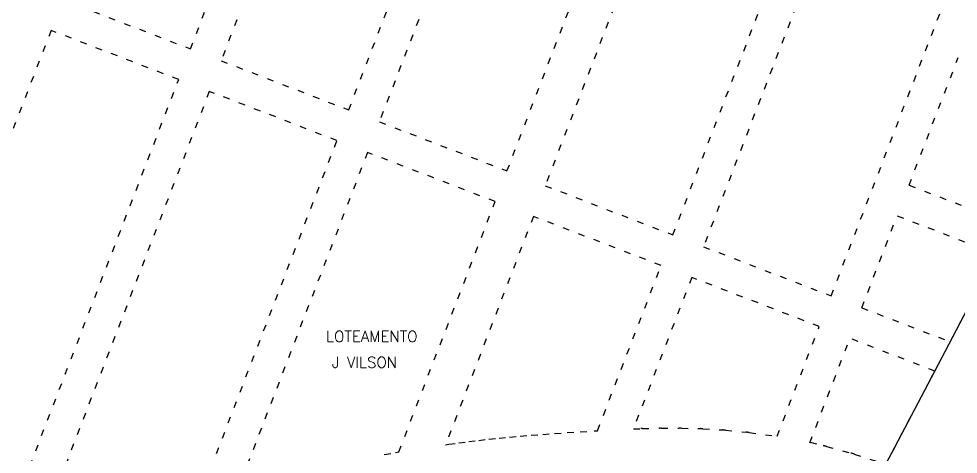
# Model space of a CAD drawing. Extents: x 714896 to 749292, y 8417558 to 8447149.
# Drawn here: x 743112.4 to 743455.8, y 8426430.8 to 8426589.8 of the extents above; entities that cross this region are included whole.
import ezdxf

# ---------------------------------------------------------------- set-up
doc = ezdxf.new("R2010")
doc.units = 0
doc.header["$MEASUREMENT"] = 0
doc.linetypes.add('ACAD_ISO03W100', pattern=[30, 12, -18])
for name, color, linetype in [('LOTE', 7, 'CONTINUOUS'), ('QUADRA', 6, 'CONTINUOUS'), ('TEXTO', 7, 'CONTINUOUS')]:
    doc.layers.add(name, color=color, linetype=linetype)
doc.styles.add('ROMANS', font='ROMANS.SHX', dxfattribs={"height": 1.5})

msp = doc.modelspace()

# ---------------------------------------------------------------- linework, layer by layer
at = {"layer": 'LOTE', "color": 192, "linetype": 'ACAD_ISO03W100', "ltscale": 0.2}
for points in [[(743232.65, 8426728.11), (743185.99, 8426746.08), (743159.42, 8426677.09), (743159.42, 8426677.09), (743144.15, 8426637.45), (743128.48, 8426596.78), (743175.13, 8426578.81)], [(743290.51, 8426705.82), (743243.85, 8426723.8), (743186.33, 8426574.49), (743232.99, 8426556.52)], [(743348.36, 8426683.54), (743301.7, 8426701.51), (743244.19, 8426552.2), (743290.85, 8426534.23)], [(743409.02, 8426660.17), (743362.36, 8426678.14), (743304.84, 8426528.84), (743351.5, 8426510.86)], [(743466.87, 8426637.88), (743420.22, 8426655.86), (743362.7, 8426506.55), (743409.36, 8426488.58)], [(743170.82, 8426567.61), (743124.16, 8426585.58), (743055.16, 8426406.46), (743062.63, 8426404.98), (743070.06, 8426403.57), (743077.22, 8426402.3), (743084.09, 8426401.16), (743090.69, 8426400.16), (743097.02, 8426399.31), (743103.07, 8426398.6), (743105.62, 8426398.36)], [(743228.68, 8426545.32), (743182.02, 8426563.29), (743118.13, 8426397.46), (743119.61, 8426397.39), (743124.58, 8426397.28), (743129.29, 8426397.33), (743133.74, 8426397.52), (743137.93, 8426397.85), (743141.9, 8426398.32), (743145.7, 8426398.93), (743149.43, 8426399.69), (743153.12, 8426400.58), (743156.79, 8426401.61), (743160.48, 8426402.75), (743164.18, 8426404.02), (743167.92, 8426405.39), (743171.72, 8426406.86), (743175.59, 8426408.42), (743176, 8426408.59)]]:
    msp.add_lwpolyline(points, close=True, dxfattribs=at)
for points in [[(743437.83, 8426529.05), (743455.81, 8426575.7)], [(743245.98, 8426430.62), (743250.14, 8426431.38), (743251.3, 8426431.58), (743286.53, 8426523.03), (743239.87, 8426541.01), (743191.3, 8426414.92)], [(743437.85, 8426529.04), (743475.29, 8426514.61)], [(743420.56, 8426484.26), (743433.51, 8426517.85)], [(743433.53, 8426517.84), (743469.69, 8426503.91)], [(743452.87, 8426471.81), (743469.72, 8426503.9)], [(743420.56, 8426484.26), (743452.86, 8426471.82)], [(743401.55, 8426434.94), (743416.25, 8426473.07)], [(743447.26, 8426461.12), (743416.25, 8426473.07)], [(743429.38, 8426427.06), (743431.48, 8426431.07), (743447.26, 8426461.12)]]:
    msp.add_lwpolyline(points, dxfattribs=at)
for points in [[(743347.19, 8426499.67), (743300.53, 8426517.64), (743268.4, 8426434.23), (743269.58, 8426434.4), (743273.24, 8426434.89), (743276.89, 8426435.36), (743280.54, 8426435.8), (743284.23, 8426436.22), (743287.97, 8426436.61), (743291.79, 8426436.99), (743295.7, 8426437.34), (743299.74, 8426437.68), (743303.93, 8426438.01), (743308.28, 8426438.33), (743312.84, 8426438.64), (743312.91, 8426438.64, -0.000008), (743312.91, 8426438.64), (743317.63, 8426438.94), (743322.67, 8426439.25), (743323.94, 8426439.32)], [(743405.04, 8426477.38), (743358.38, 8426495.35), (743337.05, 8426439.98), (743339.83, 8426440.1, -0.00435), (743340.35, 8426440.12), (743346.56, 8426440.27, -0.005787), (743347.26, 8426440.28), (743353.79, 8426440.28, -0.007015), (743354.63, 8426440.27), (743361.5, 8426440.09, -0.00806), (743362.46, 8426440.04), (743369.65, 8426439.62, -0.008941), (743370.72, 8426439.53), (743378.24, 8426438.82, -0.00967), (743379.39, 8426438.68), (743389.61, 8426437.31)]]:
    msp.add_lwpolyline(points, format="xyb", close=True, dxfattribs=at)
msp.add_lwpolyline([(743401.64, 8426435.17), (743406.4, 8426433.87, -0.011018), (743407.68, 8426433.55), (743416.52, 8426431.19, -0.01121), (743417.81, 8426430.81), (743426.97, 8426427.91, -0.011287), (743428.25, 8426427.47), (743437.75, 8426423.99, -0.01126), (743439.01, 8426423.5), (743448.83, 8426419.38, -0.01114), (743450.05, 8426418.84), (743461.2, 8426413.57)], format="xyb", dxfattribs=at)
at = {"layer": 'QUADRA', "linetype": 'CONTINUOUS'}
msp.add_lwpolyline([(744376.24, 8426380.9), (743324.99, 8426037.48), (743242.98, 8426071.52), (743282.85, 8426147.58), (743329.6, 8426236.74), (743335.21, 8426247.44), (743364.2, 8426302.99), (743400.35, 8426373.4), (743431.48, 8426431.07), (743447.26, 8426461.12), (743498.74, 8426559.16), (743571.66, 8426530.66), (743682.69, 8426452.87)], dxfattribs=at)

# ---------------------------------------------------------------- texts
at = {"layer": 'TEXTO', "color": 7, "style": 'ROMANS'}
for s, p in [('LOTEAMENTO', (743224.72, 8426471.77, -10.13)), ('J VILSON', (743226.84, 8426462.31, -10.13))]:
    msp.add_text(s, height=4, dxfattribs=at).set_placement(p)

doc.saveas('drawing.dxf')
